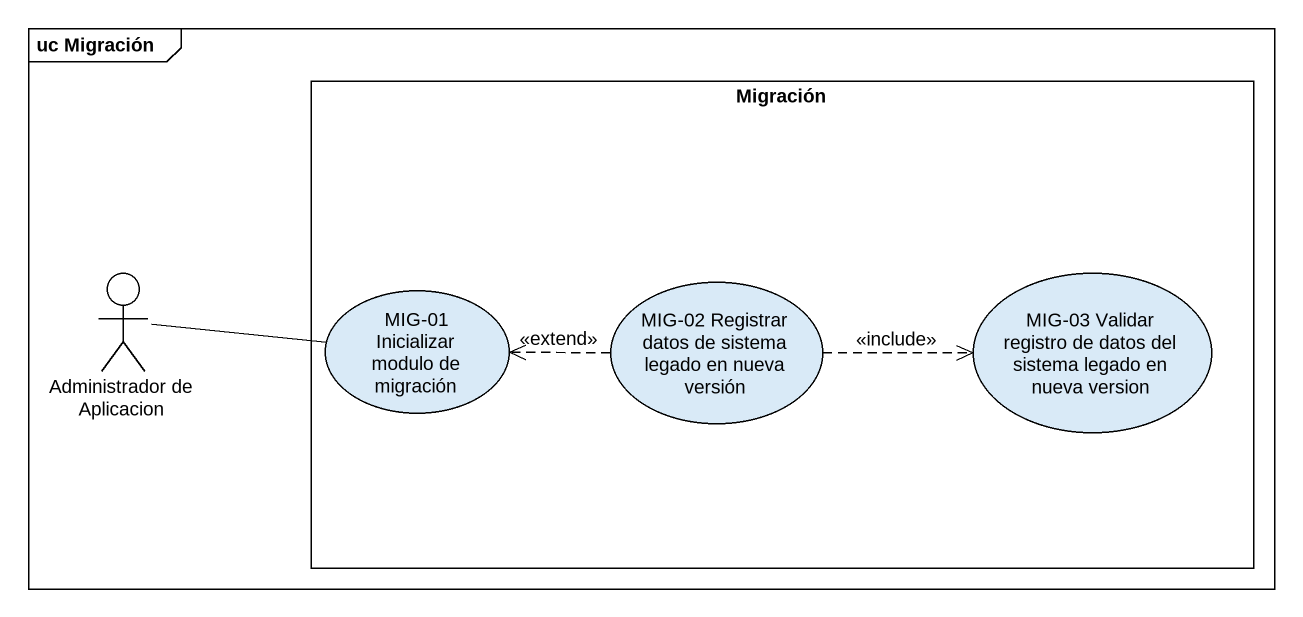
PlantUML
@startuml
mainframe uc Migración
rectangle Migración {
  usecase "MIG-01 Inicializar modulo de migración" as MIG_01_Inicializar_modulo
  usecase "MIG-02 Registrar datos de sistema legado en nueva versión" as MIG_02_Registrar_datos_de
  usecase "MIG-03 Validar registro de datos del sistema legado en nueva version" as MIG_03_Validar_registro_de
}
actor "Administrador de Aplicacion" as Administrador_de_Aplicacion
Administrador_de_Aplicacion -right- MIG_01_Inicializar_modulo
MIG_02_Registrar_datos_de .left.> MIG_01_Inicializar_modulo : <<extend>>
MIG_02_Registrar_datos_de .right.> MIG_03_Validar_registro_de : <<include>>
@enduml
